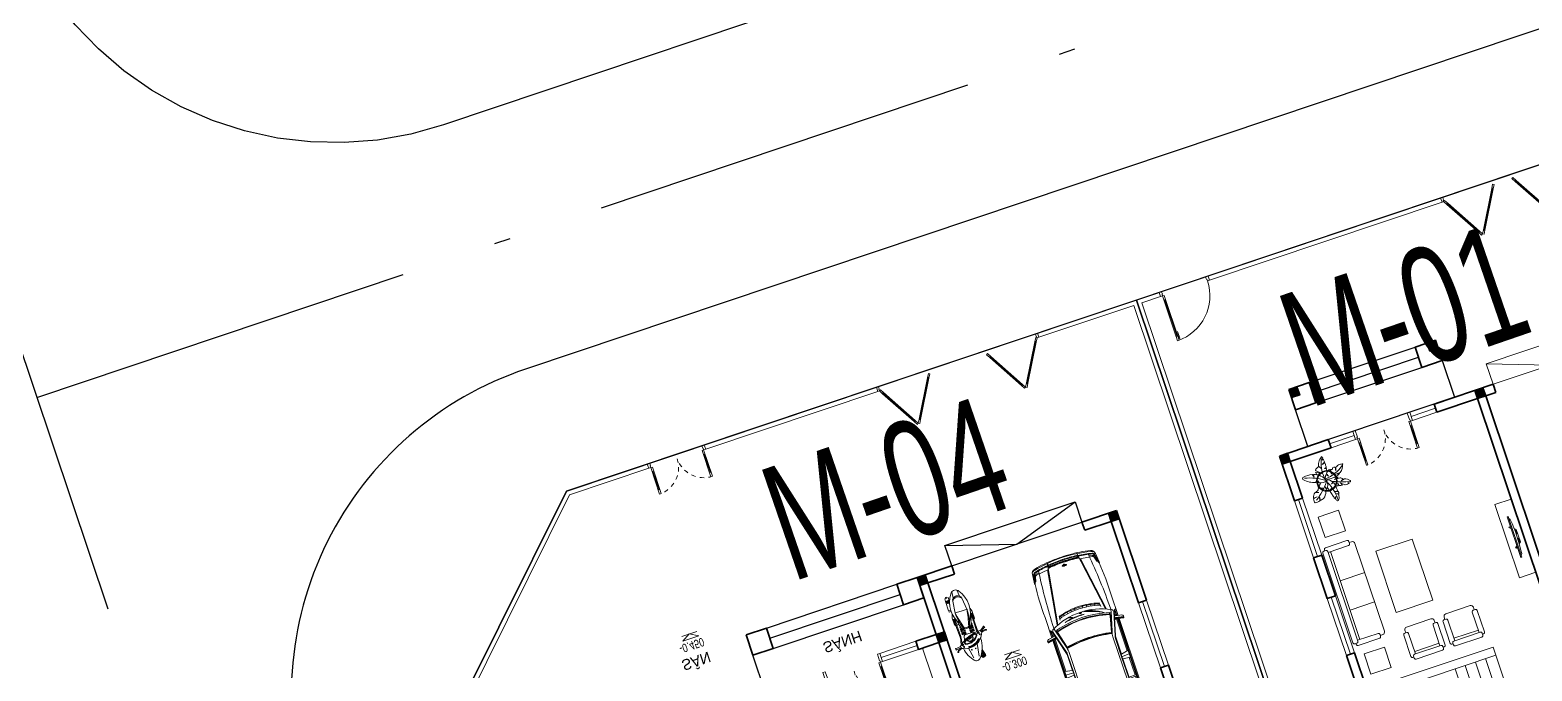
# Model space of a CAD drawing. Header units: metres. Extents: x 568006 to 1139366, y 2064802 to 4131555.
# Drawn here: x 569544.5 to 569579.48, y 2065821.86 to 2065836.79 of the extents above; entities that cross this region are included whole.
import ezdxf
from ezdxf.enums import TextEntityAlignment as Align
from ezdxf.xclip import XClip

# ---------------------------------------------------------------- set-up
doc = ezdxf.new("R2010")
doc.units = ezdxf.units.M
doc.header["$XCLIPFRAME"] = 0
for name, pattern in [('$AUDIT_BAD_LTYPE2', [0]), ('ACAD_ISO10W100', [18.5, 12, -3, 0.5, -3]), ('CENTER', [2, 1.25, -0.25, 0.25, -0.25]), ('HIDDEN', [0.375, 0.25, -0.125]), ('HIDDEN2', [0.1875, 0.125, -0.0625])]:
    doc.linetypes.add(name, pattern=pattern)
doc.layers.get('0').update_dxf_attribs({"linetype": 'CONTINUOUS'})
doc.layers.get('DEFPOINTS').update_dxf_attribs({"color": 152, "linetype": 'CONTINUOUS'})
for name, color, linetype, lineweight in [('-CONCRETE', 1, 'CONTINUOUS', 35), ('-DOOR', 137, 'CONTINUOUS', 9), ('-FURNITURE', 46, 'CONTINUOUS', 9), ('-KH', 143, 'CONTINUOUS', 13), ('-LINE1', 7, 'CONTINUOUS', 18), ('-TEXT', 7, 'CONTINUOUS', 15), ('-WALL', 4, 'CONTINUOUS', 35), ('A-Cay', 75, 'CONTINUOUS', 5), ('A-KY HIEU', 34, 'CONTINUOUS', 20), ('E- RANH GIOI', 1, 'CENTER', 13), ('hung-demlonha', 7, 'CONTINUOUS', 15)]:
    doc.layers.add(name, color=color, linetype=linetype, lineweight=lineweight)
for name, color, linetype in [('datOBt', 42, 'CONTINUOUS'), ('ghi_chu', 7, 'CONTINUOUS'), ('LogDg', 7, 'CONTINUOUS'), ('loKBT', 42, 'CONTINUOUS'), ('SOLO', 7, 'CONTINUOUS'), ('TimDg', 222, 'CONTINUOUS'), ('ViaHeS', 32, 'CONTINUOUS')]:
    doc.layers.add(name, color=color, linetype=linetype)
doc.styles.add('1', font='arial.ttf')
doc.styles.add('kieuchuDim', font='arial.ttf', dxfattribs={"width": 0.75})
doc.styles.add('QH1', font='arialbd.ttf', dxfattribs={"width": 0.8})

# ---------------------------------------------------------------- blocks, each defined once
blk = doc.blocks.new('A$C33BC4D2A')
at = {"layer": 'A-KY HIEU', "color": 0, "const_width": 1.022}
blk.add_lwpolyline([(14.345, -292.097), (14.345, -4.903), (414.985, -4.903), (414.985, -292.097)], close=True, dxfattribs=at)
at = {"layer": 'DEFPOINTS', "color": 125}
blk.add_lwpolyline([(0, -297), (420, -297), (420, 0), (0, 0)], close=True, dxfattribs=at)
blk = doc.blocks.new('t1$0$D11')
at = {"linetype": '$AUDIT_BAD_LTYPE2'}
for p, q in [((70, 100), (70, 1000)), ((90, 1000), (90, 100))]:
    blk.add_line(p, q, dxfattribs=at)
for points in [[(50, 1000), (90, 1000), (90, 1100), (50, 1100), (50, 1000)], [(50, 1003), (50, 100)], [(50, 100), (90, 100), (90, 0), (50, 0), (50, 100)]]:
    blk.add_lwpolyline(points)
for points in [[(118, 895), (118, 1064), (90, 1064), (90, 1036), (113, 1036), (113, 895)], [(0, 0), (50, 0), (50, -40), (60, -40), (60, -100), (0, -100)], [(1200, 0), (1150, 0), (1150, -40), (1140, -40), (1140, -100), (1200, -100)]]:
    blk.add_lwpolyline(points, close=True)
at = {"linetype": '$AUDIT_BAD_LTYPE2', "ltscale": 0.3}
blk.add_arc((50, 0), 1100, 0, 90, dxfattribs=at)
blk = doc.blocks.new('*U185')
for p, q in [((-1310, 550), (-1350, 550)), ((-1330, 100), (-1330, 550)), ((-90, 550), (-50, 550)), ((-70, 100), (-70, 550)), ((-1310, 100), (-1350, 100)), ((-90, 100), (-50, 100))]:
    blk.add_line(p, q)
for points in [[(-1350, 0), (-1310, 0), (-1310, 650), (-1350, 650)], [(-50, 0), (-90, 0), (-90, 650), (-50, 650)], [(-1400, -200), (-1340, -200), (-1340, -40), (-1350, -40), (-1350, 0), (-1400, 0)], [(0, -200), (-60, -200), (-60, -40), (-50, -40), (-50, 0), (0, 0)]]:
    blk.add_lwpolyline(points, close=True)
at = {"linetype": 'HIDDEN', "ltscale": 0.1}
for centre, start, end in [((-1350, 0), 0, 90), ((-50, 0), 90, 180)]:
    blk.add_arc(centre, 650, start, end, dxfattribs=at)
blk = doc.blocks.new('A$Cf08be9d0')
at = {"layer": '-FURNITURE'}
for p, q in [((60, 720), (60, 660)), ((2280, 780), (120, 780)), ((840, 780), (840, 180)), ((1560, 780), (1560, 180)), ((2340, 720), (2340, 660)), ((0, 96), (0, 624)), ((36, 660), (84, 660)), ((120, 624), (120, 120)), ((2280, 624), (2280, 120)), ((2364, 660), (2316, 660)), ((2400, 96), (2400, 624)), ((60, 60), (36, 60)), ((60, 84), (60, 36)), ((2304, 120), (96, 120)), ((96, 0), (2304, 0)), ((2280, 180), (120, 180)), ((2340, 36), (2340, 84)), ((2340, 60), (2364, 60))]:
    blk.add_line(p, q, dxfattribs=at)
for centre, radius, start, end in [((120, 720), 60, 90, 180), ((2280, 720), 60, 0, 90), ((36, 624), 36, 90, 180), ((84, 624), 36, 0, 90), ((2316, 624), 36, 90, 180), ((2364, 624), 36, 0, 90), ((36, 96), 36, 180, 270), ((96, 84), 36, 90, 180), ((96, 36), 36, 180, 270), ((2304, 84), 36, 0, 90), ((2304, 36), 36, 270, 0), ((2364, 96), 36, 270, 0)]:
    blk.add_arc(centre, radius, start, end, dxfattribs=at)
blk = doc.blocks.new('A$Ce56c61a3')
at = {"layer": '-FURNITURE'}
for p, q in [((0, 744), (0, 96)), ((84, 780), (36, 780)), ((60, 780), (60, 804)), ((96, 840), (624, 840)), ((120, 96), (120, 744)), ((624, 720), (120, 720)), ((180, 120), (180, 720)), ((660, 804), (660, 756)), ((720, 780), (660, 780)), ((780, 120), (780, 720)), ((36, 60), (84, 60)), ((60, 60), (60, 36)), ((96, 0), (624, 0)), ((624, 120), (120, 120)), ((660, 36), (660, 84)), ((720, 60), (660, 60))]:
    blk.add_line(p, q, dxfattribs=at)
for centre, radius, start, end in [((36, 744), 36, 90, 180), ((96, 804), 36, 90, 180), ((84, 744), 36, 0, 90), ((624, 804), 36, 0, 90), ((624, 756), 36, 270, 0), ((720, 720), 60, 0, 90), ((36, 96), 36, 180, 270), ((96, 36), 36, 180, 270), ((84, 96), 36, 270, 0), ((624, 84), 36, 0, 90), ((624, 36), 36, 270, 0), ((720, 120), 60, 270, 0)]:
    blk.add_arc(centre, radius, start, end, dxfattribs=at)
blk = doc.blocks.new('A$C5C575821')
at = {"layer": '-CONCRETE'}
h = blk.add_hatch(color=256, dxfattribs=at)
h.dxf.hatch_style = 1
h.paths.add_polyline_path([(0, 200), (0, 0), (200, 0), (200, 200)])
blk.add_lwpolyline([(0, 0), (200, 0), (200, 200), (0, 200)], close=True, dxfattribs=at)
blk = doc.blocks.new('XR.MB.LM123$0$tvi 1')
blk.add_lwpolyline([(29, 0), (29, -1000), (0, -1000), (0, 0)], close=True)
for points in [[(-24, -236), (-39, -252)], [(0, -285), (-39, -252)], [(0, -256), (-24, -236)], [(29, -50), (52, -81)], [(70, -315), (111, -350), (111, -650), (70, -685)], [(89, -446), (89, -360), (71, -345)], [(89, -554), (89, -640), (71, -655)], [(89, -446), (73, -446)], [(89, -554), (73, -554)], [(0, -715), (-39, -748)], [(-24, -764), (-39, -748)], [(0, -744), (-24, -764)], [(29, -950), (52, -919)]]:
    blk.add_lwpolyline(points)
blk.add_arc((-4025, -500), 4099, 354.1311, 5.8689)
blk = doc.blocks.new('LUOI M1')
at = {"layer": '-WALL'}
for p in [(-200, 13100), (4600, 13100), (8100, 13100), (-200, 9400), (4600, 9400), (8100, 9400), (-200, 5600), (4600, 5600), (8100, 5600), (-200, -200), (4600, -200), (8100, -200)]:
    blk.add_blockref('A$C5C575821', p, dxfattribs=at)
blk = doc.blocks.new('mb-cay16')
for p, q in [((-433, 528), (-402, 389)), ((-402, 389), (-403, 519)), ((131, 565), (69, 607)), ((79, 629), (131, 565)), ((231, 524), (166, 464)), ((166, 464), (244, 504)), ((-612, 395), (-475, 368)), ((-475, 368), (-605, 366)), ((-490, 209), (-374, 255)), ((-374, 255), (-461, 192)), ((-346, 111), (-191, 154)), ((-191, 154), (-338, 93)), ((-113, 139), (-112, 254)), ((-113, 139), (-91, 231)), ((76, 249), (-23, 300)), ((-12, 331), (76, 249)), ((195, 106), (117, 106)), ((117, 106), (180, 78)), ((247, 422), (149, 395)), ((149, 395), (242, 402)), ((260, 6), (450, 8)), ((395, -26), (260, 6)), ((323, 141), (303, 240)), ((334, 245), (323, 141)), ((409, 179), (522, 284)), ((448, 268), (409, 179)), ((532, 87), (448, 120)), ((448, 120), (574, 92)), ((693, 264), (615, 197)), ((615, 197), (723, 244)), ((-400, -385), (-364, -279)), ((-312, -137), (-374, -96)), ((-364, -279), (-356, -378)), ((-312, -77), (-291, -67)), ((-312, -142), (-312, -77)), ((-291, -67), (-286, -129)), ((-286, -129), (-267, -55)), ((-262, -431), (-77, -321)), ((-77, -321), (-253, -484)), ((-111, -563), (-53, -498)), ((-53, -498), (-105, -588)), ((36, -233), (100, -165)), ((100, -165), (61, -263)), ((115, -424), (62, -449)), ((62, -449), (119, -456)), ((218, -196), (205, -361)), ((237, -357), (218, -196)), ((485, -134), (354, -151)), ((354, -151), (513, -157)), ((410, -375), (385, -251)), ((385, -251), (430, -368)), ((128, -621), (24, -595)), ((24, -595), (128, -650)), ((120, -758), (65, -741)), ((65, -741), (116, -789))]:
    blk.add_line(p, q)
for centre, radius, start, end in [((-329, 448), 288, 161.2206, 190.4639), ((-592, -284), 825, 78.825, 90.6697), ((-592, -284), 825, 67.6949, 76.7945), ((-979, 594), 1130, 330.6725, 3.641), ((672, 341), 659, 156.2013, 167.6168), ((672, 341), 659, 146.019, 154.0763), ((103, 601), 111, 7.5431, 78.0474), ((371, 601), 160, 174.7063, 208.789), ((129, 455), 123, 344.0084, 22.936), ((-329, 448), 288, 196.4071, 234.1871), ((-1567, -1154), 1923, 36.7035, 57.4695), ((-428, 307), 116, 233.2325, 237.5887), ((-428, 307), 116, 255.929, 267.091), ((-423, 137), 55.6, 24.2055, 101.4054), ((21, 337), 432, 204.2055, 211.5513), ((21, 337), 432, 213.4357, 237.8387), ((-446, 225), 304, 15.845, 56.6107), ((-65, 333), 91.7, 195.845, 230.5606), ((-339, 0), 339, 47.9514, 50.5606), ((-339, 0), 339, 354.6008, 42.9255), ((1597, -159), 1682, 164.075, 168.4284), ((-120, 252), 347, 286.6838, 329.891), ((1597, -159), 1682, 162.73, 163.0792), ((-1650, 851), 1718, 342.73, 347.6168), ((2154, -4834), 5268, 107.3413, 112.3058), ((-120, 252), 347, 335.1428, 8.1671), ((932, 225), 712, 165.6239, 173.8497), ((-317, 3808), 3622, 278.6352, 279.8665), ((932, 225), 712, 164.0084, 164.1101), ((-317, 3808), 3622, 280.3581, 282.1977), ((222, 322), 389, 305.9962, 321.846), ((-317, 3808), 3622, 283.398, 283.5483), ((583, 70), 223, 60.4468, 103.5483), ((501, 377), 294, 284.4707, 323.1477), ((710, 220), 32.6, 323.1477, 55.438), ((-695, -345), 48.9, 135.0207, 258.407), ((-116, -923), 867, 107.2231, 135.0207), ((-570, 293), 699, 259.5557, 284.077), ((-1002, 1224), 1607, 281.5143, 307.8151), ((-514, 139), 540, 287.0409, 341.5638), ((-107, -353), 338, 71.7274, 118.1939), ((-28, -420), 234, 157.0771, 182.7473), ((-197, -468), 57.9, 196.0589, 237.7317), ((-28, -420), 234, 195.99, 196.0589), ((1131, -297), 1182, 173.2497, 205.5927), ((808, 380), 986, 210.5659, 218.4214), ((-127, -1432), 1327, 53.4555, 85.594), ((376, -5410), 5352, 91.6804, 93.9771), ((808, 380), 986, 220.6948, 225.7556), ((205, -352), 101, 159.0815, 190.5201), ((-1182, -610), 1311, 8.17, 10.5201), ((-1182, -610), 1311, 1.7556, 6.7346), ((205, -239), 122, 225.7556, 269.9757), ((233, -520), 459, 57.0713, 91.6804), ((205, -239), 122, 285.2069, 289.7369), ((544, -1184), 882, 107.1013, 109.7369), ((222, 322), 389, 277.7731, 296.4251), ((290, -359), 18.4, 357.8128, 107.1013), ((341, -361), 32.2, 177.8128, 248.0461), ((357, -321), 74.9, 248.0461, 310.8614), ((432, -409), 40.5, 122.9882, 130.8614), ((432, -409), 40.5, 45.3238, 92.9093), ((541, -299), 114, 225.3238, 268.3174), ((233, -520), 459, 17.5149, 52.2403), ((560, 349), 762, 268.3174, 278.1257), ((666, -393), 12.2, 278.1257, 73.0687), ((-51, -236), 332, 237.7317, 259.8031), ((272, -512), 385, 191.4146, 242.8877), ((-875, -604), 1004, 345.5239, 349.5865), ((-875, -604), 1004, 351.2018, 357.3602), ((-875, -604), 1004, 358.99, 1.9297)]:
    blk.add_arc(centre, radius, start, end)
blk = doc.blocks.new('A$C249437F6')
at = {"layer": '-DOOR'}
for p, q in [((29.309, 23.329), (29.799, 24.178)), ((29.829, 24.16), (29.339, 23.312)), ((29.929, 24.16), (30.419, 23.312)), ((30.449, 23.329), (29.959, 24.178)), ((30.988, 23.329), (31.478, 24.178)), ((31.508, 24.16), (31.018, 23.312)), ((29.219, 23.143), (29.219, 23.243))]:
    blk.add_line(p, q, dxfattribs=at)
for points in [[(23.749, 31.143), (23.949, 31.143), (23.949, 32.543), (23.749, 32.543)], [(23.749, 30.143), (23.949, 30.143), (23.949, 28.743), (23.749, 28.743)], [(24.949, 27.843), (25.549, 27.843), (25.549, 27.643), (24.949, 27.643)], [(26.949, 27.843), (27.549, 27.843), (27.549, 27.643), (26.949, 27.643)], [(29.815, 24.18), (29.823, 24.175), (29.323, 23.309), (29.315, 23.314)], [(29.879, 24.247), (29.829, 24.16), (29.818, 24.167), (29.823, 24.175), (29.815, 24.18), (29.81, 24.172), (29.799, 24.178), (29.849, 24.265)], [(29.879, 24.247), (29.929, 24.16), (29.94, 24.167), (29.935, 24.175), (29.944, 24.18), (29.949, 24.172), (29.959, 24.178), (29.909, 24.265)], [(29.944, 24.18), (29.935, 24.175), (30.435, 23.309), (30.444, 23.314)], [(31.494, 24.18), (31.503, 24.175), (31.003, 23.309), (30.994, 23.314)], [(29.269, 23.208), (29.259, 23.208), (29.259, 23.243), (29.219, 23.243), (29.219, 23.143), (29.269, 23.143)], [(29.32, 23.323), (29.315, 23.314), (29.323, 23.309), (29.328, 23.318), (29.339, 23.312), (29.289, 23.225), (29.259, 23.243), (29.309, 23.329)], [(30.439, 23.323), (30.444, 23.314), (30.435, 23.309), (30.43, 23.318), (30.419, 23.312), (30.469, 23.225), (30.499, 23.243), (30.449, 23.329)], [(30.999, 23.323), (30.994, 23.314), (31.003, 23.309), (31.008, 23.318), (31.018, 23.312), (30.968, 23.225), (30.938, 23.243), (30.988, 23.329)]]:
    blk.add_lwpolyline(points, close=True, dxfattribs=at)
for points in [[(23.849, 32.543), (23.849, 31.143)], [(23.849, 28.743), (23.849, 30.143)], [(24.949, 27.743), (25.549, 27.743)], [(26.949, 27.743), (27.549, 27.743)]]:
    blk.add_lwpolyline(points, dxfattribs=at)
at = {"layer": '-FURNITURE'}
for points in [[(24.152, 32.639), (24.152, 33.139), (24.652, 33.139), (24.652, 32.639)], [(25.168, 30.46), (25.168, 31.96), (26.068, 31.96), (26.068, 30.46)], [(28.149, 30.31), (28.549, 30.31), (28.549, 32.11), (28.149, 32.11)], [(24.152, 29.78), (24.152, 29.28), (24.652, 29.28), (24.652, 29.78)]]:
    blk.add_lwpolyline(points, close=True, dxfattribs=at)
at = {"layer": '-LINE1'}
for p, q in [((27.049, 33.443), (27.049, 36.243)), ((26.049, 33.643), (26.049, 34.643)), ((26.299, 33.643), (26.299, 34.643)), ((26.549, 33.643), (26.549, 34.643)), ((26.799, 33.643), (26.799, 34.643)), ((24.549, 33.643), (27.049, 33.643)), ((27.049, 33.443), (24.549, 33.443))]:
    blk.add_line(p, q, dxfattribs=at)
at = {"layer": '-LINE1', "lineweight": 18}
for p, q in [((22.163, 23.143), (22.763, 23.143)), ((22.672, 23.143), (23.272, 23.143))]:
    blk.add_line(p, q, dxfattribs=at)
at = {"layer": '-LINE1', "ltscale": 10}
blk.add_line((22.306, 23.243), (22.306, 23.143), dxfattribs=at)
blk.add_lwpolyline([(21.749, 23.143), (34.249, 23.143), (34.249, 43.143), (21.749, 43.143)], close=True, dxfattribs=at)
blk.add_lwpolyline([(32.179, 23.243), (34.149, 23.243), (34.149, 43.043), (21.849, 43.043), (21.849, 23.243), (22.306, 23.243)], dxfattribs=at)
at = {"layer": '-LINE1'}
for points in [[(31.799, 27.643), (28.999, 27.643)], [(28.999, 27.643), (28.999, 27.143)], [(31.799, 27.643), (31.799, 27.143), (30.399, 27.643), (28.999, 27.143)], [(31.799, 27.143), (28.999, 27.143)]]:
    blk.add_lwpolyline(points, dxfattribs=at)
at = {"layer": '-LINE1', "lineweight": 18}
blk.add_lwpolyline([(23.506, 23.243), (29.219, 23.243), (29.219, 23.143), (23.506, 23.143)], close=True, dxfattribs=at)
at = {"layer": '-WALL'}
for p, q in [((23.749, 32.543), (23.749, 33.643)), ((28.549, 27.843), (28.549, 33.643)), ((23.949, 32.543), (23.949, 33.443)), ((28.749, 27.843), (28.749, 33.443)), ((23.749, 30.143), (23.749, 31.143)), ((23.949, 30.143), (23.949, 31.143)), ((23.749, 27.643), (23.749, 28.743)), ((23.949, 27.843), (23.949, 28.743)), ((24.949, 27.643), (23.749, 27.643)), ((24.949, 27.843), (23.949, 27.843)), ((24.949, 27.843), (24.949, 27.643)), ((28.549, 27.843), (27.549, 27.843)), ((27.549, 27.843), (27.549, 27.643)), ((28.999, 27.843), (28.749, 27.843))]:
    blk.add_line(p, q, dxfattribs=at)
for points in [[(23.949, 32.543), (23.749, 32.543)], [(23.949, 31.143), (23.749, 31.143)], [(23.949, 30.143), (23.749, 30.143)], [(23.949, 28.743), (23.749, 28.743)], [(28.999, 27.843), (28.999, 27.643), (27.549, 27.643)]]:
    blk.add_lwpolyline(points, dxfattribs=at)
for points in [[(24.449, 26.243), (24.949, 26.243), (24.949, 26.743), (24.449, 26.743)], [(27.549, 26.243), (28.049, 26.243), (28.049, 26.743), (27.549, 26.743)]]:
    blk.add_lwpolyline(points, close=True, dxfattribs=at)
at = {"layer": 'A-Cay'}
for radius in [0.24, 0.223]:
    blk.add_circle((24.611, 28.544), radius, dxfattribs=at)
at = {"layer": 'SOLO'}
for p, q in [((28.049, 27.643), (24.449, 27.643)), ((24.449, 27.643), (24.449, 26.743)), ((28.049, 26.743), (28.049, 27.643)), ((24.949, 26.743), (27.549, 26.743)), ((24.949, 26.493), (27.549, 26.493)), ((24.949, 26.243), (27.549, 26.243))]:
    blk.add_line(p, q, dxfattribs=at)
at = {"layer": '-CONCRETE', "xscale": 0.001, "yscale": 0.001, "zscale": 0.001}
blk.add_blockref('LUOI M1', (23.949, 27.843), dxfattribs=at)
at = {"layer": '-DOOR', "xscale": 0.001, "yscale": 0.001, "zscale": 0.001}
for name, p in [('*U185', (26.949, 27.843)), ('t1$0$D11', (22.306, 23.243))]:
    blk.add_blockref(name, p, dxfattribs=at)
at = {"layer": '-FURNITURE', "yscale": 0.001, "zscale": 0.001, "rotation": 270}
for name, p, xscale in [('A$Ce56c61a3', (25.168, 33.14), 0.001), ('A$Ce56c61a3', (26.132, 33.14), 0.001), ('A$Cf08be9d0', (23.988, 30.01), -0.001)]:
    blk.add_blockref(name, p, dxfattribs=dict(at, xscale=xscale))
at = {"layer": '-FURNITURE', "extrusion": (0, 0, -1), "xscale": 0.001, "yscale": 0.001, "zscale": 0.001, "rotation": 179.9963102775916}
blk.add_blockref('XR.MB.LM123$0$tvi 1', (-28.323, 30.671), dxfattribs=at)
at = {"layer": '-WALL', "yscale": 0.001, "zscale": 0.001}
for p, xscale in [((24.449, 26.243), 0.001), ((28.049, 26.243), -0.001)]:
    blk.add_blockref('A$C5C575821', p, dxfattribs=dict(at, xscale=xscale))
at = {"layer": 'A-Cay', "xscale": 0.0007, "yscale": 0.0007, "zscale": 0.0007}
blk.add_blockref('mb-cay16', (24.612, 28.566), dxfattribs=at)
blk = doc.blocks.new('CONG2')
at = {"layer": '-LINE1', "lineweight": 18}
blk.add_line((257137, -126793), (257137, -126693), dxfattribs=at)
at = {"ltscale": 100}
for p, q in [((255907, -126606), (256397, -125757)), ((256427, -125775), (255937, -126623)), ((256527, -125775), (257017, -126623)), ((257047, -126606), (256557, -125757))]:
    blk.add_line(p, q, dxfattribs=at)
at = {"color": 8, "ltscale": 100}
for points in [[(256412, -125755), (256421, -125760), (255921, -126626), (255912, -126621)], [(256541, -125755), (256533, -125760), (257033, -126626), (257041, -126621)]]:
    blk.add_lwpolyline(points, close=True, dxfattribs=at)
at = {"ltscale": 100}
for points in [[(256477, -125688), (256427, -125775), (256416, -125768), (256421, -125760), (256412, -125755), (256407, -125763), (256397, -125757), (256447, -125671)], [(256477, -125688), (256527, -125775), (256538, -125768), (256533, -125760), (256541, -125755), (256546, -125763), (256557, -125757), (256507, -125671)], [(255917, -126612), (255912, -126621), (255921, -126626), (255926, -126617), (255937, -126623), (255887, -126710), (255857, -126693), (255907, -126606)], [(257036, -126612), (257041, -126621), (257033, -126626), (257028, -126617), (257017, -126623), (257067, -126710), (257097, -126693), (257047, -126606)], [(257087, -126728), (257097, -126728), (257097, -126693), (257137, -126693), (257137, -126793), (257087, -126793)]]:
    blk.add_lwpolyline(points, close=True, dxfattribs=at)
blk = doc.blocks.new('A$C6CE07C06')
for p, q in [((2811, 1945), (2844, 1766)), ((2816, 1953), (2822, 1954)), ((2828, 1949), (2860, 1769)), ((1355, 1774), (989, 1774)), ((1356, 1801), (1350, 1615)), ((1387, 1801), (1382, 1615)), ((1842, 1774), (1387, 1774)), ((1857, 1615), (1840, 1801)), ((1925, 1839), (1915, 1601)), ((1980, 1615), (2018, 1801)), ((2839, 1774), (2013, 1774)), ((2856, 1761), (2853, 1760)), ((2900, 1839), (3433, 1839)), ((3068, 1815), (2905, 1815)), ((3055, 1801), (2907, 1801)), ((2996, 1774), (2912, 1774)), ((3245, 1511), (3341, 1500)), ((3370, 1393), (3312, 1380)), ((3391, 1290), (3332, 1281)), ((3406, 1186), (3347, 1180)), ((3406, 779), (3347, 785)), ((3414, 1081), (3355, 1079)), ((3414, 884), (3355, 886)), ((3341, 465), (3245, 454)), ((3370, 572), (3312, 585)), ((3391, 675), (3332, 685)), ((1355, 191), (989, 191)), ((1356, 164), (1350, 350)), ((1387, 164), (1382, 351)), ((1842, 191), (1387, 191)), ((1857, 351), (1840, 164)), ((1925, 127), (1915, 364)), ((1980, 351), (2018, 164)), ((2839, 191), (2013, 191)), ((2811, 20), (2844, 199)), ((2816, 12), (2822, 11)), ((2828, 16), (2860, 196)), ((2901, 127), (3422, 127)), ((3068, 150), (2905, 150)), ((3055, 164), (2907, 164)), ((2996, 191), (2912, 191))]:
    blk.add_line(p, q)
for points in [[(817, 1835, -0.039974), (1255, 1839), (2827, 1839)], [(2912, 1774), (2884, 1931, 0.322829), (2849, 1965), (2812, 1959, 0.422531), (2806, 1952), (2842, 1758), (2825, 1723)], [(4553, 340, -0.027873), (3110, 247, -0.059366), (3058, 256), (2582, 386, 0.079464), (2446, 413), (1281, 413, 0.06068), (1127, 394), (736, 296, -0.120949), (592, 270), (116, 311, -0.39497), (59, 371), (59, 1600, -0.404135), (117, 1660), (602, 1699, -0.112937), (736, 1673), (1127, 1571, 0.06068), (1281, 1553), (2446, 1553, 0.070217), (2582, 1578), (3058, 1711, -0.044809), (3109, 1718, -0.02806), (4553, 1625)], [(585, 1698), (531, 1430, 0.050349), (524, 1369), (524, 593, 0.051729), (531, 530), (585, 271)], [(713, 346, -0.11132), (605, 325), (561, 536, -0.051729), (555, 593), (555, 1369, -0.050349), (560, 1424), (605, 1644, -0.111864), (714, 1623), (1102, 1522, 0.016174), (1102, 443), (713, 347)], [(2832, 150), (1846, 150), (999, 150, -0.758852), (984, 205), (1232, 321, -0.14996), (1372, 364), (1915, 364), (2389, 364, -0.077307), (2455, 354), (3016, 199, 0.360394), (3088, 230, 0.242572), (3089, 1735, 0.360655), (3017, 1766), (2455, 1611, -0.077307), (2389, 1601), (1915, 1601), (1372, 1601, -0.137614), (1232, 1645), (984, 1761, -0.758852), (999, 1815), (1846, 1815), (2832, 1815)], [(2834, 1801), (999, 1801, 0.768317), (992, 1772), (1240, 1655, 0.14228), (1371, 1613), (1857, 1615), (1865, 1608), (1971, 1608), (1980, 1615), (2389, 1615, 0.077278), (2451, 1624), (3023, 1782, 0.231129), (3080, 1839)], [(1170, 1557, 0.017383), (1170, 408, -9.34877)], [(2526, 1563, -0.107872), (2527, 402, 0.970081)], [(2537, 1565, -0.107895), (2538, 400, -0.109161)], [(3212, 1273, -0.045041), (3259, 1070, 0.050749), (3081, 1543, -0.062222), (3208, 1285), (3219, 1281), (3256, 1209)], [(3104, 1495, -0.052375), (3205, 1275), (3214, 1272), (3259, 1184)], [(4578, 1777, -0.06824), (4603, 1702, -0.051611), (4688, 983), (4688, 1178, 0.069896), (4626, 1707, 0.32103), (4523, 1797), (4292, 1820, 0.311578), (4273, 1810, 0.311578)], [(4609, 1370, 0.043765), (4549, 1724, 0.303464), (4496, 1773), (4373, 1795, 0.018633), (4273, 1810, 0.083909), (4370, 1778), (4493, 1756, -0.304556), (4533, 1720, -0.038587), (4593, 1374)], [(4517, 1385), (4476, 1703, 0.304567), (4446, 1739), (4333, 1770, -0.23887), (4324, 1778), (4320, 1790)], [(4512, 1628), (4500, 1706, 0.304567), (4453, 1762), (4438, 1766)], [(4578, 988, 0.025968), (4561, 1353, -0.502127), (4565, 1357), (4613, 1347)], [(4689, 1226), (4695, 1226, -0.001921), (4700, 983)], [(3197, 762, -0.045041), (3153, 558, 0.050749), (3195, 1062, -0.062222), (3198, 775), (3207, 766), (3242, 679)], [(3239, 660), (3198, 760), (3191, 767, 0.052375), (3195, 1009)], [(4578, 188, 0.06824), (4603, 263, 0.051611), (4688, 983), (4688, 788, -0.069896), (4626, 258, -0.32103), (4523, 168), (4292, 145, -0.311578), (4273, 155, -0.311578)], [(4613, 618), (4565, 608, -0.502127), (4561, 612, 0.02601), (4578, 977, 0.026384)], [(4689, 739), (4695, 739, 0.001921), (4700, 983)], [(4611, 595, -0.046101), (4549, 241, -0.303464), (4496, 192), (4373, 171, -0.018633), (4273, 155, -0.083909), (4370, 187), (4493, 209, 0.304556), (4533, 245, 0.038587), (4593, 591)], [(4517, 580), (4476, 262, -0.304567), (4446, 227), (4333, 195, 0.23887), (4324, 187), (4320, 175)], [(817, 130, 0.041495), (1267, 127), (2827, 127)], [(2834, 164), (999, 164, -0.768317), (992, 193), (1240, 310, -0.149181), (1371, 351), (1857, 351), (1865, 357), (1971, 357), (1980, 351), (2389, 351, -0.077278), (2451, 341), (3023, 184, -0.228236), (3080, 127)], [(2912, 191), (2884, 34, -0.322829), (2849, 0), (2812, 6, -0.422531), (2806, 14), (2842, 207), (2825, 242)], [(4512, 337), (4500, 259, -0.304567), (4453, 203), (4438, 199)]]:
    blk.add_lwpolyline(points, format="xyb")
for points in [[(2835, 1963), (2874, 1764), (2872, 1737)], [(2072, 1839), (2072, 1815), (2251, 1815), (2251, 1839)], [(2092, 1839), (2092, 1830), (2233, 1830), (2233, 1839)], [(2558, 1553), (2959, 1653), (3041, 1653)], [(3153, 1597), (4682, 1360)], [(3157, 1617), (4514, 1407)], [(49, 1051), (76, 1051), (76, 920), (49, 920)], [(2558, 412), (2959, 313), (3041, 313)], [(3153, 368), (4682, 605)], [(3157, 348), (4514, 558)], [(2072, 127), (2072, 150), (2251, 150), (2251, 127)], [(2092, 127), (2092, 135), (2233, 135), (2233, 127)], [(2835, 2), (2874, 201), (2872, 228)]]:
    blk.add_lwpolyline(points)
for points in [[(48, 285), (48, 1680, -0.373826), (99, 1739), (803, 1820), (820, 1839), (54, 1773, 0.383818), (0, 1713), (0, 252, 0.383818), (54, 192), (820, 126), (803, 145), (99, 226, -0.373826)], [(2557, 404), (3001, 284, 0.388671), (3036, 301, 0.143383), (3036, 1665, 0.390953), (3001, 1682), (2557, 1559, -0.106047)], [(4564, 983, 0.027521), (4546, 1368, -0.543027), (4554, 1373), (4603, 1360, -0.308444), (4617, 1345, -0.028524), (4637, 983, -0.028524), (4617, 620, -0.308444), (4603, 605), (4554, 592, -0.543027), (4546, 597, 0.027521)], [(4501, 981, 0.027754), (4500, 1005, 0.037978), (4497, 1021, 0.078467), (4490, 1036, 0.253942), (4486, 1038, 0.253942), (4481, 1036, 0.078467), (4475, 1021, 0.037978), (4472, 1005, 0.027754), (4470, 981, 0.027754), (4472, 958, 0.037978), (4475, 941, 0.078467), (4481, 927, 0.253942), (4486, 924, 0.253942), (4490, 927, 0.078467), (4497, 941, 0.037978), (4500, 958, 0.027754)], [(906, 228), (776, 228, 0.414214), (764, 215), (764, 203, 0.414214), (776, 190), (906, 190, 0.414214), (919, 203), (919, 215, 0.414214)]]:
    blk.add_lwpolyline(points, format="xyb", close=True)
blk.add_lwpolyline([(4637, 988), (4570, 988), (4570, 977), (4637, 977)], close=True)
blk.add_circle((4502, 982), 17.5)
for centre, radius, start, end in [((2818, 1947), 6.67, 102.2823, 190.4042), ((2821, 1948), 6.67, 10.3268, 82.609), ((3648, -4086), 5929, 83.9529, 92.0822), ((2851, 1767), 6.67, 190.4042, 285.2365), ((2854, 1768), 6.67, 285.2365, 10.3268), ((714, 984), 2372, 343.5716, 16.3779), ((714, 983), 2387, 343.6793, 16.2892), ((1629, 983), 1731, 359.9757, 17.6213), ((1607, 983), 1789, 359.9764, 16.8703), ((1629, 983), 1789, 359.9764, 16.7982), ((1059, 1015), 3532, 359.565, 5.5133), ((1059, 1015), 3560, 359.5684, 5.381), ((4612, 1343), 4.58, 6.5805, 75.1489), ((3280, 983), 40.8, 103.7631, 256.1858), ((3280, 983), 25.6, 111.5508, 248.398), ((1629, 982), 1731, 342.3787, 0.0243), ((1607, 982), 1789, 343.1297, 0.0236), ((1629, 982), 1789, 343.2018, 0.0236), ((1059, 950), 3532, 354.4867, 0.4446), ((1059, 950), 3560, 354.619, 0.4411), ((4612, 622), 4.58, 284.8511, 353.4195), ((2818, 19), 6.67, 169.5958, 257.7177), ((2821, 17), 6.67, 277.391, 349.6732), ((2851, 198), 6.67, 74.7635, 169.5958), ((2854, 197), 6.67, 349.6732, 74.7635), ((3653, 6050), 5928, 267.7698, 276.0029)]:
    blk.add_arc(centre, radius, start, end)
blk = doc.blocks.new('DANH COT')
at = {"layer": '-KH'}
blk.add_line((0, 0), (368, 0), dxfattribs=at)
blk.add_lwpolyline([(379, 118), (-11, 118), (184, 0)], close=True, dxfattribs=at)
blk.add_solid([(184, 0), (184, 118), (379, 118), (184, 0)], dxfattribs=at)
at = {"layer": '-TEXT', "style": '1', "width": 0.75}
blk.add_attdef('CAODO', (-142, 178), '', height=180, dxfattribs=at)
blk = doc.blocks.new('LUOI M4')
at = {"layer": '-WALL', "xscale": -1}
for p in [(6300, -200), (6300, -1600), (6300, -1600), (11000, -1600), (11000, -1600)]:
    blk.add_blockref('A$C5C575821', p, dxfattribs=at)
blk = doc.blocks.new('*U234')
for p, q in [((-1310, 550), (-1350, 550)), ((-1330, 100), (-1330, 550)), ((-90, 550), (-50, 550)), ((-70, 100), (-70, 550)), ((-1310, 100), (-1350, 100)), ((-90, 100), (-50, 100))]:
    blk.add_line(p, q)
for points in [[(-1350, 0), (-1310, 0), (-1310, 650), (-1350, 650)], [(-50, 0), (-90, 0), (-90, 650), (-50, 650)], [(-1400, -100), (-1340, -100), (-1340, -40), (-1350, -40), (-1350, 0), (-1400, 0)], [(0, -100), (-60, -100), (-60, -40), (-50, -40), (-50, 0), (0, 0)]]:
    blk.add_lwpolyline(points, close=True)
at = {"linetype": 'HIDDEN', "ltscale": 0.1}
for centre, start, end in [((-1350, 0), 0, 90), ((-50, 0), 90, 180)]:
    blk.add_arc(centre, 650, start, end, dxfattribs=at)
blk = doc.blocks.new('A$C1D9F77BD')
h = blk.add_hatch()
h.set_pattern_fill('ANSI31', color=256, scale=100, angle=405, style=0)
h.set_pattern_definition([(90, (2076.775, -139234.453), (-12.5, 1e-15), [])])
h.paths.add_polyline_path([(-219, -260), (-219, -302), (-97, -302), (-97, -260)])
h.paths.add_polyline_path([(-97, 123), (-97, 166), (-219, 166), (-219, 123)])
h = blk.add_hatch()
h.set_pattern_fill('ANSI31', color=256, scale=170, angle=335, style=0)
h.set_pattern_definition([(20, (-186.436, -139188.296), (-7.267928, 19.9684682), [])])
h.paths.add_polyline_path([(494, -160), (533, -162, 0.210627), (424, 135), (397, 109, -0.250766)])
h = blk.add_hatch()
h.set_pattern_fill('BOX', color=256, scale=60, angle=290, style=0)
h.set_pattern_definition([(20, (2080.745, -138865.224), (-20.521209, 56.381557), []), (20, (2085.875, -138879.32), (-20.521209, 56.381557), []), (290, (2080.745, -138865.224), (56.381557, 20.521209), [-15, 15]), (290, (2094.84, -138860.093), (56.381557, 20.521209), [-15, 15]), (290, (2108.936, -138854.963), (56.381557, 20.521209), [15, -15]), (290, (2123.03, -138849.83), (56.381557, 20.521209), [15, -15]), (20, (2091.006, -138893.414), (-20.521209, 56.381557), [15, -15]), (20, (2096.136, -138907.51), (-20.521209, 56.381557), [15, -15])])
h.paths.add_polyline_path([(830, 67, 0.414214), (842, 93), (833, 116), (825, 139, 0.414214), (799, 151), (658, 113, -0.052547), (783, 45)])
for p, q in [((-687, 10), (-840, -5)), ((-346, 78), (-624, 44)), ((-346, -68), (-344, 78)), ((-263, 176), (-340, 149)), ((-87, 178), (-253, 178)), ((-87, 178), (-59, 152)), ((-87, 162), (-87, 178)), ((-59, 132), (-72, 83)), ((228, 148), (-59, 152)), ((230, 128), (-59, 132)), ((157, 313), (186, 333)), ((163, 305), (192, 325)), ((231, 209), (165, 307)), ((257, 224), (190, 323)), ((226, 181), (233, 80)), ((237, 47), (228, 44)), ((243, 329), (247, 350)), ((275, 231), (243, 220)), ((268, 231), (244, 315)), ((253, 329), (255, 338)), ((278, 234), (254, 315)), ((279, 102), (286, 105)), ((289, -4), (286, 5)), ((286, 2), (289, -7)), ((397, 109), (424, 135)), ((786, -5), (488, 47)), ((658, 113), (799, 151)), ((783, 45), (830, 67)), ((825, 139), (842, 93)), ((833, 116), (842, 92)), ((-854, -55), (-854, -81)), ((-687, -147), (-840, -132)), ((-712, -55), (-712, -68)), ((-712, -81), (-712, -68)), ((-346, -214), (-624, -180)), ((-346, -68), (-348, -214)), ((-263, -312), (-340, -285)), ((-87, -314), (-253, -314)), ((-67, -299), (-87, -314)), ((-87, -299), (-87, -314)), ((-59, -269), (-72, -219)), ((214, -264), (-59, -269)), ((222, -284), (-59, -289)), ((330, -208), (228, -181)), ((339, -142), (342, -151)), ((347, -293), (349, -309)), ((413, -325), (352, -241)), ((401, -228), (409, -226)), ((436, -343), (449, -460)), ((484, -331), (452, -343)), ((465, -337), (479, -457)), ((474, -335), (510, -415)), ((484, -331), (518, -409)), ((494, -160), (533, -162)), ((786, -132), (532, -176)), ((866, -43), (866, -93)), ((447, -460), (481, -456)), ((448, -470), (482, -466)), ((518, -426), (535, -440)), ((526, -420), (533, -426))]:
    blk.add_line(p, q)
for points in [[(-219, 166), (-219, 123), (-97, 123), (-97, 166)], [(243, 167), (258, 126), (277, 133), (262, 174)], [(-736, -288), (-736, -314), (-760, -314), (-760, -288)], [(-662, -284), (-662, -291), (-615, -291), (-615, -284)], [(-662, -298), (-662, -305), (-615, -305), (-615, -298)], [(-662, -312), (-662, -320), (-615, -320), (-615, -312)], [(-219, -302), (-219, -260), (-97, -260), (-97, -302)], [(301, -38), (327, -108), (340, -103), (314, -33)], [(417, -303), (402, -263), (421, -256), (436, -296)]]:
    blk.add_lwpolyline(points, close=True)
at = {"linetype": 'HIDDEN2', "ltscale": 200}
for points in [[(21, 54), (21, 80), (6, 80), (6, 59)], [(53, 36), (53, 80), (38, 80), (38, 48)], [(70, -143), (70, -217), (85, -217), (85, 80), (70, 80), (70, 7)], [(6, -196), (6, -217), (21, -217), (21, -190)], [(38, -184), (38, -217), (53, -217), (53, -172)]]:
    blk.add_lwpolyline(points, dxfattribs=at)
for points in [[(103, 80), (103, -217), (118, -217), (118, 80)], [(141, 80), (141, -217), (157, -217), (157, 80)], [(175, 80), (175, -217), (190, -217), (190, 80)]]:
    blk.add_lwpolyline(points, close=True, dxfattribs=at)
for points in [[(-673, -338), (-736, -338), (-736, -252), (-655, -252)], [(-575, -277), (-673, -277), (-673, -343), (-443, -343), (-443, -290)], [(-410, -288), (-410, -338), (-443, -338)]]:
    blk.add_lwpolyline(points)
for centre, radius in [((306, 173), 12.8), ((470, -267), 12.8), ((588, -21), 7.7), ((588, -116), 7.7)]:
    blk.add_circle(centre, radius)
for centre, radius, start, end in [((257, 348), 10, 259.1414, 172.2448), ((-754, -55), 100, 117.4832, 180), ((-427, -480), 634, 55.5021, 126.0244), ((-612, -55), 100, 96.9386, 180), ((-544, -68), 141, 150.1191, 209.8708), ((-640, -13), 30, 97.8829, 150.1191), ((-344, -1040), 1118, 69.8271, 90.0821), ((-1499, -5836), 6026, 75.1425, 78.9494), ((-253, 148), 30, 90, 109.5456), ((-369, -1036), 1157, 69.0112, 80.8998), ((-57, 162), 30, 180, 265.1424), ((-92, -68), 154, 329.829, 30.171), ((-4, -12), 50, 0, 25.0581), ((-71, -55), 153, 355.1878, 40.6702), ((160, 309), 5, 124.1044, 304.1044), ((189, 329), 5, 304.1044, 124.1044), ((235, 15), 30, 104.7219, 204.7762), ((-4326, -68), 4535, 359.103, 0.897), ((216, 158), 30, 265.1424, 274.0002), ((254, 191), 30, 110.3225, 200.3225), ((916, 150), 686, 185.8827, 214.7623), ((273, 323), 30, 169.0525, 196.2532), ((283, 324), 30, 169.0525, 196.2532), ((303, 58), 50, 110.3225, 185.9041), ((808, 110), 557, 185.9041, 214.741), ((303, 58), 35, 110.3225, 185.9041), ((808, 110), 542, 185.9041, 214.741), ((141, -138), 393, 330.5976, 70.0474), ((296, 55), 50, 71.5538, 110.3225), ((296, 55), 35, 71.5538, 110.3225), ((314, -74), 81.8, 290.3225, 110.3225), ((148, -134), 273, 345.336, 55.3091), ((148, -134), 288, 345.336, 55.3091), ((399, -513), 678, 48.0397, 90.6167), ((194, -117), 303, 351.845, 48.155), ((806, 132), 20, 20, 110), ((823, 86), 20, 290, 20), ((-754, -81), 100, 180, 242.5168), ((-427, 343), 634, 233.9756, 304.5871), ((-612, -81), 100, 180, 263.0614), ((-640, -124), 30, 209.8708, 262.182), ((-1307, 4922), 5225, 280.57, 285.0028), ((-349, 930), 1145, 270.1592, 289.9315), ((-253, -284), 30, 250.4544, 270), ((-369, 899), 1157, 279.1002, 290.9888), ((-57, -299), 30, 94.8576, 180), ((-57, -299), 10, 94.8576, 180), ((-4, -125), 50, 334.9419, 0), ((-71, -81), 153, 319.3298, 4.8122), ((235, -152), 30, 155.2238, 255.2781), ((216, -294), 30, 85.9998, 94.8576), ((246, -452), 189, 57.9343, 98.2692), ((242, -515), 232, 62.5839, 94.9315), ((314, -74), 71.8, 290.3225, 110.3225), ((63, -206), 297, 342.9493, 351.9218), ((613, -5068), 4766, 92.5649, 93.1782), ((391, -179), 50, 214.741, 290.3225), ((391, -179), 35, 214.741, 290.3225), ((382, -185), 35, 290.3225, 329.0913), ((384, -182), 50, 290.3225, 329.0913), ((441, -315), 30, 200.3225, 290.3225), ((399, 376), 678, 278.7378, 311.9603), ((816, -43), 50, 0, 43.6257), ((816, -93), 50, 316.9817, 0), ((447, -465), 5, 96.5406, 276.5406), ((482, -461), 5, 276.5406, 96.5406), ((537, -403), 30, 203.7468, 230.9475), ((545, -397), 30, 203.7468, 230.9475), ((541, -432), 10, 227.7552, 140.8586)]:
    blk.add_arc(centre, radius, start, end)
blk = doc.blocks.new('A$C5C0A7B32')
at = {"layer": '-DOOR'}
for points in [[(32.049, 29.843), (32.249, 29.843), (32.249, 31.443), (32.049, 31.443)], [(25.964, 29.043), (26.849, 29.043), (26.849, 29.243), (25.964, 29.243)]]:
    blk.add_lwpolyline(points, close=True, dxfattribs=at)
for points in [[(32.149, 31.443), (32.149, 29.843)], [(26.849, 29.143), (25.964, 29.143)]]:
    blk.add_lwpolyline(points, dxfattribs=at)
at = {"layer": '-FURNITURE'}
blk.add_lwpolyline([(26.949, 33.443), (27.349, 33.443), (27.349, 29.243), (26.949, 29.243)], close=True, dxfattribs=at)
at = {"layer": '-LINE1'}
for p, q in [((15.349, 28.184), (20.29, 23.243)), ((20.29, 23.243), (22.233, 23.243)), ((22.233, 23.243), (22.233, 23.143))]:
    blk.add_line(p, q, dxfattribs=at)
for points in [[(34.249, 43.143), (15.249, 43.143), (15.249, 28.143), (20.249, 23.143), (34.249, 23.143)], [(23.633, 23.243), (27.859, 23.243), (27.859, 23.143), (23.633, 23.143)]]:
    blk.add_lwpolyline(points, close=True, dxfattribs=at)
blk.add_lwpolyline([(31.816, 23.143), (31.816, 23.243), (34.149, 23.243), (34.149, 43.043), (15.349, 43.043), (15.349, 42.443)], dxfattribs=at)
at = {"layer": '-WALL'}
for p, q in [((27.349, 27.643), (27.349, 33.643)), ((32.049, 29.843), (32.049, 27.843)), ((27.349, 29.243), (26.849, 29.243)), ((26.849, 29.243), (26.849, 29.043)), ((27.349, 29.043), (26.849, 29.043)), ((28.199, 27.643), (27.349, 27.643)), ((28.199, 27.843), (27.549, 27.843)), ((28.199, 27.843), (28.199, 27.643)), ((32.049, 27.843), (31.399, 27.843)), ((31.399, 27.843), (31.399, 27.643)), ((31.399, 27.643), (32.249, 27.643))]:
    blk.add_line(p, q, dxfattribs=at)
for points in [[(28.549, 33.643), (32.249, 33.643), (32.249, 31.443), (32.049, 31.443)], [(27.649, 33.443), (27.549, 33.443), (27.549, 27.843)], [(32.049, 33.443), (32.049, 31.443)], [(32.049, 29.843), (32.249, 29.843)], [(32.249, 29.843), (32.249, 27.643)]]:
    blk.add_lwpolyline(points, dxfattribs=at)
for points in [[(23.149, 27.643), (23.649, 27.643), (23.649, 28.143), (23.149, 28.143)], [(26.849, 27.643), (27.349, 27.643), (27.349, 28.143), (26.849, 28.143)]]:
    blk.add_lwpolyline(points, close=True, dxfattribs=at)
at = {"layer": 'SOLO'}
for p, q in [((23.149, 29.043), (23.149, 28.143)), ((27.349, 28.143), (27.349, 29.043)), ((23.649, 28.143), (26.849, 28.143)), ((23.649, 27.893), (26.849, 27.893)), ((23.649, 27.643), (26.849, 27.643))]:
    blk.add_line(p, q, dxfattribs=at)
for points in [[(28.199, 27.643), (28.199, 27.143), (31.399, 27.143), (31.399, 27.643)], [(28.199, 27.643), (31.399, 27.643)], [(28.199, 27.143), (29.799, 27.643), (31.399, 27.143)]]:
    blk.add_lwpolyline(points, dxfattribs=at)
at = {"layer": '-CONCRETE', "xscale": 0.001, "yscale": 0.001, "zscale": 0.001}
blk.add_blockref('LUOI M4', (21.249, 29.243), dxfattribs=at)
at = {"layer": '-DOOR', "yscale": 0.001, "zscale": 0.001}
for name, p, xscale in [('*U185', (25.964, 29.243), 0.001), ('CONG2', (284.996, 149.936), -0.001), ('CONG2', (-225.322, 149.935), 0.001), ('*U234', (23.633, 23.243), 0.001)]:
    blk.add_blockref(name, p, dxfattribs=dict(at, xscale=xscale))
at = {"layer": '-FURNITURE', "rotation": 270}
for name, p, xscale, yscale, zscale in [('A$C6CE07C06', (29.757, 32.728), 0.0009499999999970897, 0.0009499999999970897, 0.0009499999999970897), ('A$C1D9F77BD', (28.139, 29.055), -0.001, 0.001, 0.001)]:
    blk.add_blockref(name, p, dxfattribs=dict(at, xscale=xscale, yscale=yscale, zscale=zscale))
at = {"layer": '-WALL'}
ref = blk.add_blockref('DANH COT', (28.705, 29.998), dxfattribs=dict(at, xscale=0.001, yscale=0.001, zscale=0.001))
ref.add_attrib('CAODO', '-0.300', (28.563, 30.176), dxfattribs={"layer": '-TEXT', "height": 0.2, "style": '1', "width": 0.75})
ref = blk.add_blockref('DANH COT', (21.716, 27.199), dxfattribs=dict(at, xscale=0.001, yscale=0.001, zscale=0.001))
ref.add_attrib('CAODO', '-0.450', (21.574, 27.377), dxfattribs={"layer": '-TEXT', "height": 0.2, "style": '1', "width": 0.75})
at = {"layer": '-TEXT', "color": 2}
for s, p in [('SẢNH', (24.761, 28.386)), ('SÂN', (21.508, 27.729))]:
    blk.add_text(s, height=0.25, dxfattribs=at).set_placement(p)
blk = doc.blocks.new('tmbc_khub')
at = {"layer": 'datOBt'}
blk.add_lwpolyline([(-229.727, 140.767), (-233.102, 134.366), (-352.471, 94.306), (-358.802, 97.455), (-368.347, 125.897), (-365.197, 132.228), (-244.037, 172.888), (-237.931, 169.669)], close=True, dxfattribs=at)
at = {"layer": 'LogDg'}
for points in [[(-293.522, 223.735, -0.219363), (-288.93, 218.861), (-283.722, 203.345, 0.414214), (-273.593, 198.306), (-250.712, 205.985, -0.428104), (-240.47, 200.585), (-238.147, 192.399, -0.400458), (-243.297, 182.63), (-368.061, 140.76, -0.414214), (-378.19, 145.799), (-403.233, 220.422, -0.420828), (-398.674, 229.333, -0.172814), (-297.071, 225.166), (-293.522, 223.735)], [(-223.931, 142.32), (-232.132, 171.211, 0.428104), (-242.373, 176.611), (-366.152, 135.072, 0.414214), (-371.191, 124.942), (-361.646, 96.501, 0.414214), (-351.517, 91.462), (-229.081, 132.551, 0.400458), (-223.931, 142.32)]]:
    blk.add_lwpolyline(points, format="xyb", dxfattribs=at)
at = {"layer": 'loKBT'}
for points in [[(-340.074, 140.659), (-351.925, 136.682), (-345.562, 117.721), (-333.711, 121.698)], [(-351.925, 136.682), (-365.197, 132.228), (-368.347, 125.897), (-363.575, 111.676), (-345.562, 117.721)]]:
    blk.add_lwpolyline(points, close=True, dxfattribs=at)
at = {"layer": 'TimDg', "linetype": 'ACAD_ISO10W100', "ltscale": 0.75}
blk.add_lwpolyline([(-377.535, 134.416), (-34.22, 249.631, 0.050829), (-28.678, 252.141), (203.834, 387.416)], format="xyb", dxfattribs=at)
blk.add_lwpolyline([(-409.248, 228.914), (-328.857, -10.634)], dxfattribs=at)
at = {"layer": 'ViaHeS'}
blk.add_lwpolyline([(-229.727, 140.767), (-233.102, 134.366), (-352.471, 94.306), (-358.802, 97.455), (-368.347, 125.897), (-365.197, 132.228), (-244.037, 172.888), (-237.931, 169.669)], close=True, dxfattribs=at)
at = {"layer": 'ViaHeS', "xscale": -1, "rotation": 198.5514987788088}
blk.add_blockref('A$C249437F6', (-379.906, 151.701), dxfattribs=at)
at = {"layer": 'hung-demlonha', "color": 7, "ltscale": 5, "style": 'QH1', "width": 0.65}
for tag, p in [('BT04', (-109.598, 191.643)), ('BT06', (-305.798, 171.199)), ('BT05', (-282.572, 137.244))]:
    blk.add_attdef(tag, text='', height=3.96, rotation=0, dxfattribs=at).set_placement(p, align=Align.CENTER)
at = {"layer": 'ViaHeS', "xscale": -1, "rotation": 198.5514997265855}
blk.add_blockref('A$C5C0A7B32', (-391.757, 147.727), dxfattribs=at)
at = {"layer": 'ghi_chu', "lineweight": -2, "style": 'kieuchuDim', "width": 0.65}
for s, p in [('M-01', (-347.897, 134.158)), ('M-04', (-359.955, 130.11))]:
    blk.add_text(s, height=2.7, rotation=19, dxfattribs=at).set_placement(p)

msp = doc.modelspace()

# ---------------------------------------------------------------- block references
at = {"layer": 'E- RANH GIOI', "extrusion": (-2.4685e-06, 4.62064e-06, 1), "xscale": 2.114336868039268, "yscale": 2.114336868039268, "zscale": 2.114336868039268}
msp.add_blockref('A$C33BC4D2A', (569313.502, 2066206.266, 8.139), dxfattribs=at)

# ---------------------------------------------------------------- next in the draw order: block references
at = {"layer": 'ghi_chu'}
ref = msp.add_blockref('tmbc_khub', (569922.191, 2065693.817), dxfattribs=at)
XClip(ref).set_block_clipping_path([(-391.9901366149, 0), (0, 477.830198009)])

doc.saveas('drawing.dxf')
